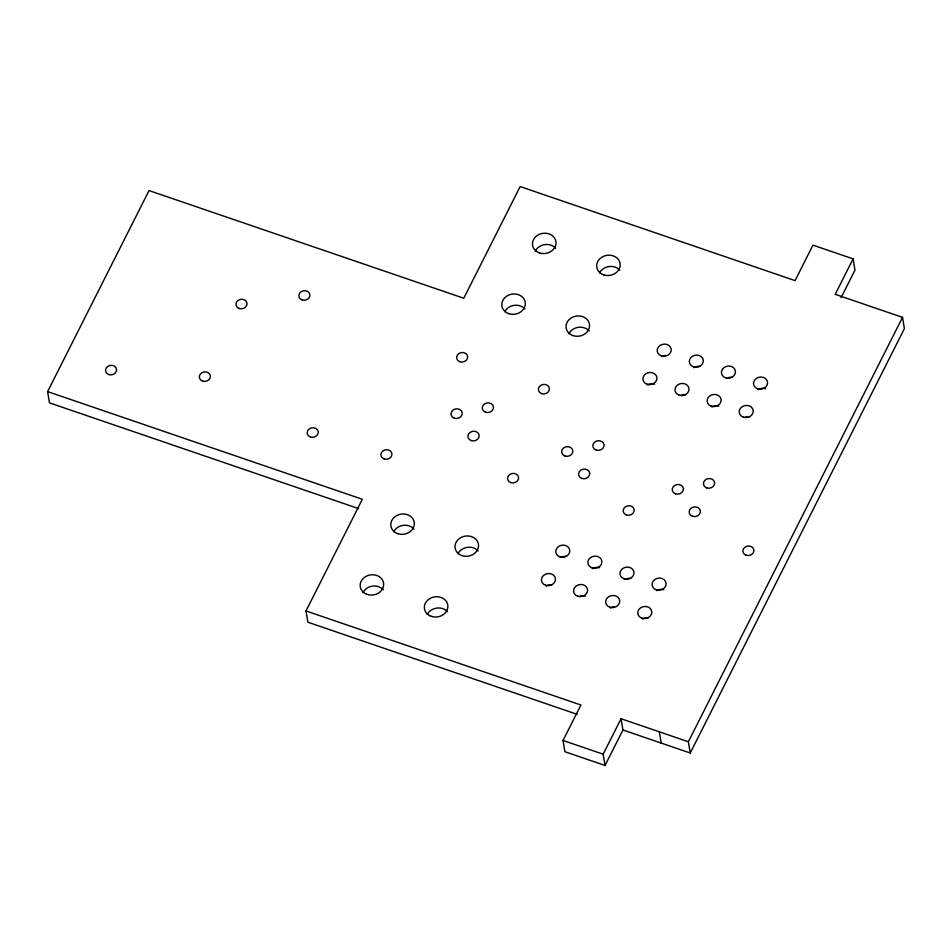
<?xml version="1.0" encoding="UTF-8"?>
<svg xmlns="http://www.w3.org/2000/svg" width="952" height="952" viewBox="0 0 952 952"><rect width="100%" height="100%" fill="white"/><g stroke="black" fill="none" stroke-linecap="round" stroke-linejoin="round"><path stroke-width="1.43" d="M358.606 508.606L49.48 402.863L47.6 391.605L149.036 190.567L463.791 298.238L520.137 186.556L795.075 280.602L812.96 245.14L853.099 258.873L854.979 270.13L841.068 297.702M577.198 714.345L307.877 622.215L305.997 610.958L362.343 499.264L47.6 391.605M622.941 729.994L690.248 753.008L688.367 741.763L621.061 718.736L622.941 729.994L605.044 765.444L564.917 751.723L563.037 740.466L580.922 705.004L305.997 610.958M605.044 765.444L603.163 754.186L621.061 718.736M853.099 258.873L835.202 294.323L902.52 317.349L904.4 328.607L690.248 753.008M688.367 741.763L902.52 317.349M563.037 740.466L603.163 754.186M659.296 731.814L661.176 743.072M758.292 389.63A7.057 6.057 -9.5 0 1 765.289 388.702M745.011 417.416A7.057 6.057 -9.5 0 1 749.819 416.774M727.221 378.063A7.057 6.057 -9.5 0 1 732.028 377.42M711.87 407.016A7.057 6.057 -9.5 0 1 718.867 406.087M694.079 367.662A7.057 6.057 -9.5 0 1 699.922 366.437M680.799 395.449A7.057 6.057 -9.5 0 1 685.607 394.806M661.973 356.679A7.057 6.057 -9.5 0 1 665.365 355.417M647.658 385.048A7.057 6.057 -9.5 0 1 654.655 384.12M546.222 586.087A7.057 6.057 -9.5 0 1 552.065 584.861M561.573 557.134A7.057 6.057 -9.5 0 1 566.38 556.492M579.363 596.487A7.057 6.057 -9.5 0 1 585.313 596.13M592.644 568.701A7.057 6.057 -9.5 0 1 599.629 567.761M610.434 608.054A7.057 6.057 -9.5 0 1 613.826 606.781M625.785 579.102A7.057 6.057 -9.5 0 1 630.593 578.459M642.541 619.038A7.057 6.057 -9.5 0 1 648.383 617.812M656.856 590.668A7.057 6.057 -9.5 0 1 663.841 589.728M599.582 272.926A11.805 10.127 -9.5 0 1 619.847 270.213M568.927 333.688A11.805 10.127 -9.5 0 1 589.193 330.975M535.369 250.959A11.805 10.127 -9.5 0 1 555.635 248.258M504.715 311.72A11.805 10.127 -9.5 0 1 524.98 309.007M363.045 592.489A11.805 10.127 -9.5 0 1 383.311 589.788M393.7 531.74A11.805 10.127 -9.5 0 1 413.965 529.026M427.258 614.457A11.805 10.127 -9.5 0 1 447.523 611.755M457.912 553.707A11.805 10.127 -9.5 0 1 478.178 550.994M239.238 308.507A5.557 4.772 -9.5 0 0 246.996 303.307A5.557 4.772 -9.5 0 0 238.238 300.308A5.557 4.772 -9.5 0 0 239.238 308.507M459.911 361.736A5.557 4.772 -9.5 0 0 467.67 356.536A5.557 4.772 -9.5 0 0 458.912 353.537A5.557 4.772 -9.5 0 0 459.911 361.736M384.18 458.935A5.557 4.772 -9.5 0 0 391.938 453.735A5.557 4.772 -9.5 0 0 383.18 450.736A5.557 4.772 -9.5 0 0 384.18 458.935M302.129 299.904A5.557 4.772 -9.5 0 0 309.888 294.704A5.557 4.772 -9.5 0 0 301.13 291.705A5.557 4.772 -9.5 0 0 302.129 299.904M541.64 393.628A5.557 4.772 -9.5 0 0 549.399 388.428A5.557 4.772 -9.5 0 0 540.653 385.429A5.557 4.772 -9.5 0 0 541.64 393.628M746.154 555.254A5.557 4.772 -9.5 0 0 753.913 550.054A5.557 4.772 -9.5 0 0 745.154 547.055A5.557 4.772 -9.5 0 0 746.154 555.254M108.814 374.564A5.557 4.772 -9.5 0 0 116.572 369.364A5.557 4.772 -9.5 0 0 107.814 366.365A5.557 4.772 -9.5 0 0 108.814 374.564M510.819 482.616A5.557 4.772 -9.5 0 0 518.578 477.416A5.557 4.772 -9.5 0 0 509.832 474.417A5.557 4.772 -9.5 0 0 510.819 482.616M310.471 436.992A5.557 4.772 -9.5 0 0 318.23 431.791A5.557 4.772 -9.5 0 0 309.471 428.793A5.557 4.772 -9.5 0 0 310.471 436.992M202.597 381.109A5.557 4.772 -9.5 0 0 210.356 375.909A5.557 4.772 -9.5 0 0 201.598 372.91A5.557 4.772 -9.5 0 0 202.597 381.109M626.428 514.961A5.557 4.772 -9.5 0 0 634.187 509.748A5.557 4.772 -9.5 0 0 625.428 506.762A5.557 4.772 -9.5 0 0 626.428 514.961M757.673 388.785A7.057 6.057 -9.5 0 0 767.526 382.18A7.057 6.057 -9.5 0 0 756.412 378.372A7.057 6.057 -9.5 0 0 757.673 388.785M743.357 417.154A7.057 6.057 -9.5 0 0 753.211 410.55A7.057 6.057 -9.5 0 0 742.096 406.742A7.057 6.057 -9.5 0 0 743.357 417.154M725.567 377.801A7.057 6.057 -9.5 0 0 735.42 371.197A7.057 6.057 -9.5 0 0 724.305 367.389A7.057 6.057 -9.5 0 0 725.567 377.801M711.251 406.171A7.057 6.057 -9.5 0 0 721.104 399.566A7.057 6.057 -9.5 0 0 709.99 395.758A7.057 6.057 -9.5 0 0 711.251 406.171M693.461 366.829A7.057 6.057 -9.5 0 0 703.314 360.213A7.057 6.057 -9.5 0 0 692.199 356.417A7.057 6.057 -9.5 0 0 693.461 366.829M679.145 395.187A7.057 6.057 -9.5 0 0 688.998 388.583A7.057 6.057 -9.5 0 0 677.883 384.775A7.057 6.057 -9.5 0 0 679.145 395.187M661.354 355.846A7.057 6.057 -9.5 0 0 671.208 349.229A7.057 6.057 -9.5 0 0 660.093 345.433A7.057 6.057 -9.5 0 0 661.354 355.846M647.039 384.203A7.057 6.057 -9.5 0 0 656.892 377.599A7.057 6.057 -9.5 0 0 645.777 373.791A7.057 6.057 -9.5 0 0 647.039 384.203M545.603 585.242A7.057 6.057 -9.5 0 0 555.456 578.637A7.057 6.057 -9.5 0 0 544.33 574.829A7.057 6.057 -9.5 0 0 545.603 585.242M559.919 556.872A7.057 6.057 -9.5 0 0 569.772 550.268A7.057 6.057 -9.5 0 0 558.645 546.46A7.057 6.057 -9.5 0 0 559.919 556.872M577.709 596.226A7.057 6.057 -9.5 0 0 587.562 589.621A7.057 6.057 -9.5 0 0 576.436 585.813A7.057 6.057 -9.5 0 0 577.709 596.226M592.025 567.856A7.057 6.057 -9.5 0 0 601.878 561.252A7.057 6.057 -9.5 0 0 590.752 557.444A7.057 6.057 -9.5 0 0 592.025 567.856M609.816 607.209A7.057 6.057 -9.5 0 0 619.669 600.605A7.057 6.057 -9.5 0 0 608.542 596.797A7.057 6.057 -9.5 0 0 609.816 607.209M624.131 578.84A7.057 6.057 -9.5 0 0 633.984 572.235A7.057 6.057 -9.5 0 0 622.858 568.427A7.057 6.057 -9.5 0 0 624.131 578.84M641.922 618.193A7.057 6.057 -9.5 0 0 651.775 611.589A7.057 6.057 -9.5 0 0 640.66 607.781A7.057 6.057 -9.5 0 0 641.922 618.193M656.237 589.823A7.057 6.057 -9.5 0 0 666.091 583.219A7.057 6.057 -9.5 0 0 654.964 579.411A7.057 6.057 -9.5 0 0 656.237 589.823M596.166 450.07A5.641 4.843 -9.5 0 0 604.044 444.786A5.641 4.843 -9.5 0 0 595.155 441.752A5.641 4.843 -9.5 0 0 596.166 450.07M564.929 456.02A5.641 4.843 -9.5 0 0 572.807 450.736A5.641 4.843 -9.5 0 0 563.917 447.702A5.641 4.843 -9.5 0 0 564.929 456.02M581.851 478.44A5.641 4.843 -9.5 0 0 589.728 473.156A5.641 4.843 -9.5 0 0 580.839 470.121A5.641 4.843 -9.5 0 0 581.851 478.44M485.568 412.24A5.641 4.843 -9.5 0 0 493.445 406.956A5.641 4.843 -9.5 0 0 484.556 403.91A5.641 4.843 -9.5 0 0 485.568 412.24M454.33 418.19A5.641 4.843 -9.5 0 0 462.208 412.906A5.641 4.843 -9.5 0 0 453.319 409.86A5.641 4.843 -9.5 0 0 454.33 418.19M471.252 440.609A5.641 4.843 -9.5 0 0 479.13 435.326A5.641 4.843 -9.5 0 0 470.24 432.279A5.641 4.843 -9.5 0 0 471.252 440.609M603.663 274.842A11.805 10.127 -9.5 0 0 620.145 263.787A11.805 10.127 -9.5 0 0 601.533 257.421A11.805 10.127 -9.5 0 0 603.663 274.842M572.997 335.592A11.805 10.127 -9.5 0 0 589.49 324.537A11.805 10.127 -9.5 0 0 570.879 318.17A11.805 10.127 -9.5 0 0 572.997 335.592M539.439 252.875A11.805 10.127 -9.5 0 0 555.932 241.82A11.805 10.127 -9.5 0 0 537.321 235.453A11.805 10.127 -9.5 0 0 539.439 252.875M508.784 313.636A11.805 10.127 -9.5 0 0 525.278 302.569A11.805 10.127 -9.5 0 0 506.666 296.203A11.805 10.127 -9.5 0 0 508.784 313.636M367.115 594.405A11.805 10.127 -9.5 0 0 383.596 583.35A11.805 10.127 -9.5 0 0 364.997 576.983A11.805 10.127 -9.5 0 0 367.115 594.405M397.769 533.655A11.805 10.127 -9.5 0 0 414.263 522.588A11.805 10.127 -9.5 0 0 395.651 516.222A11.805 10.127 -9.5 0 0 397.769 533.655M431.327 616.372A11.805 10.127 -9.5 0 0 447.809 605.317A11.805 10.127 -9.5 0 0 429.209 598.951A11.805 10.127 -9.5 0 0 431.327 616.372M461.982 555.611A11.805 10.127 -9.5 0 0 478.475 544.556A11.805 10.127 -9.5 0 0 459.864 538.189A11.805 10.127 -9.5 0 0 461.982 555.611M706.777 487.912A5.641 4.843 -9.5 0 0 714.643 482.628A5.641 4.843 -9.5 0 0 705.753 479.582A5.641 4.843 -9.5 0 0 706.777 487.912M675.539 493.85A5.641 4.843 -9.5 0 0 683.405 488.578A5.641 4.843 -9.5 0 0 674.528 485.532A5.641 4.843 -9.5 0 0 675.539 493.85M692.461 516.282A5.641 4.843 -9.5 0 0 700.339 510.998A5.641 4.843 -9.5 0 0 691.449 507.952A5.641 4.843 -9.5 0 0 692.461 516.282"/></g></svg>
